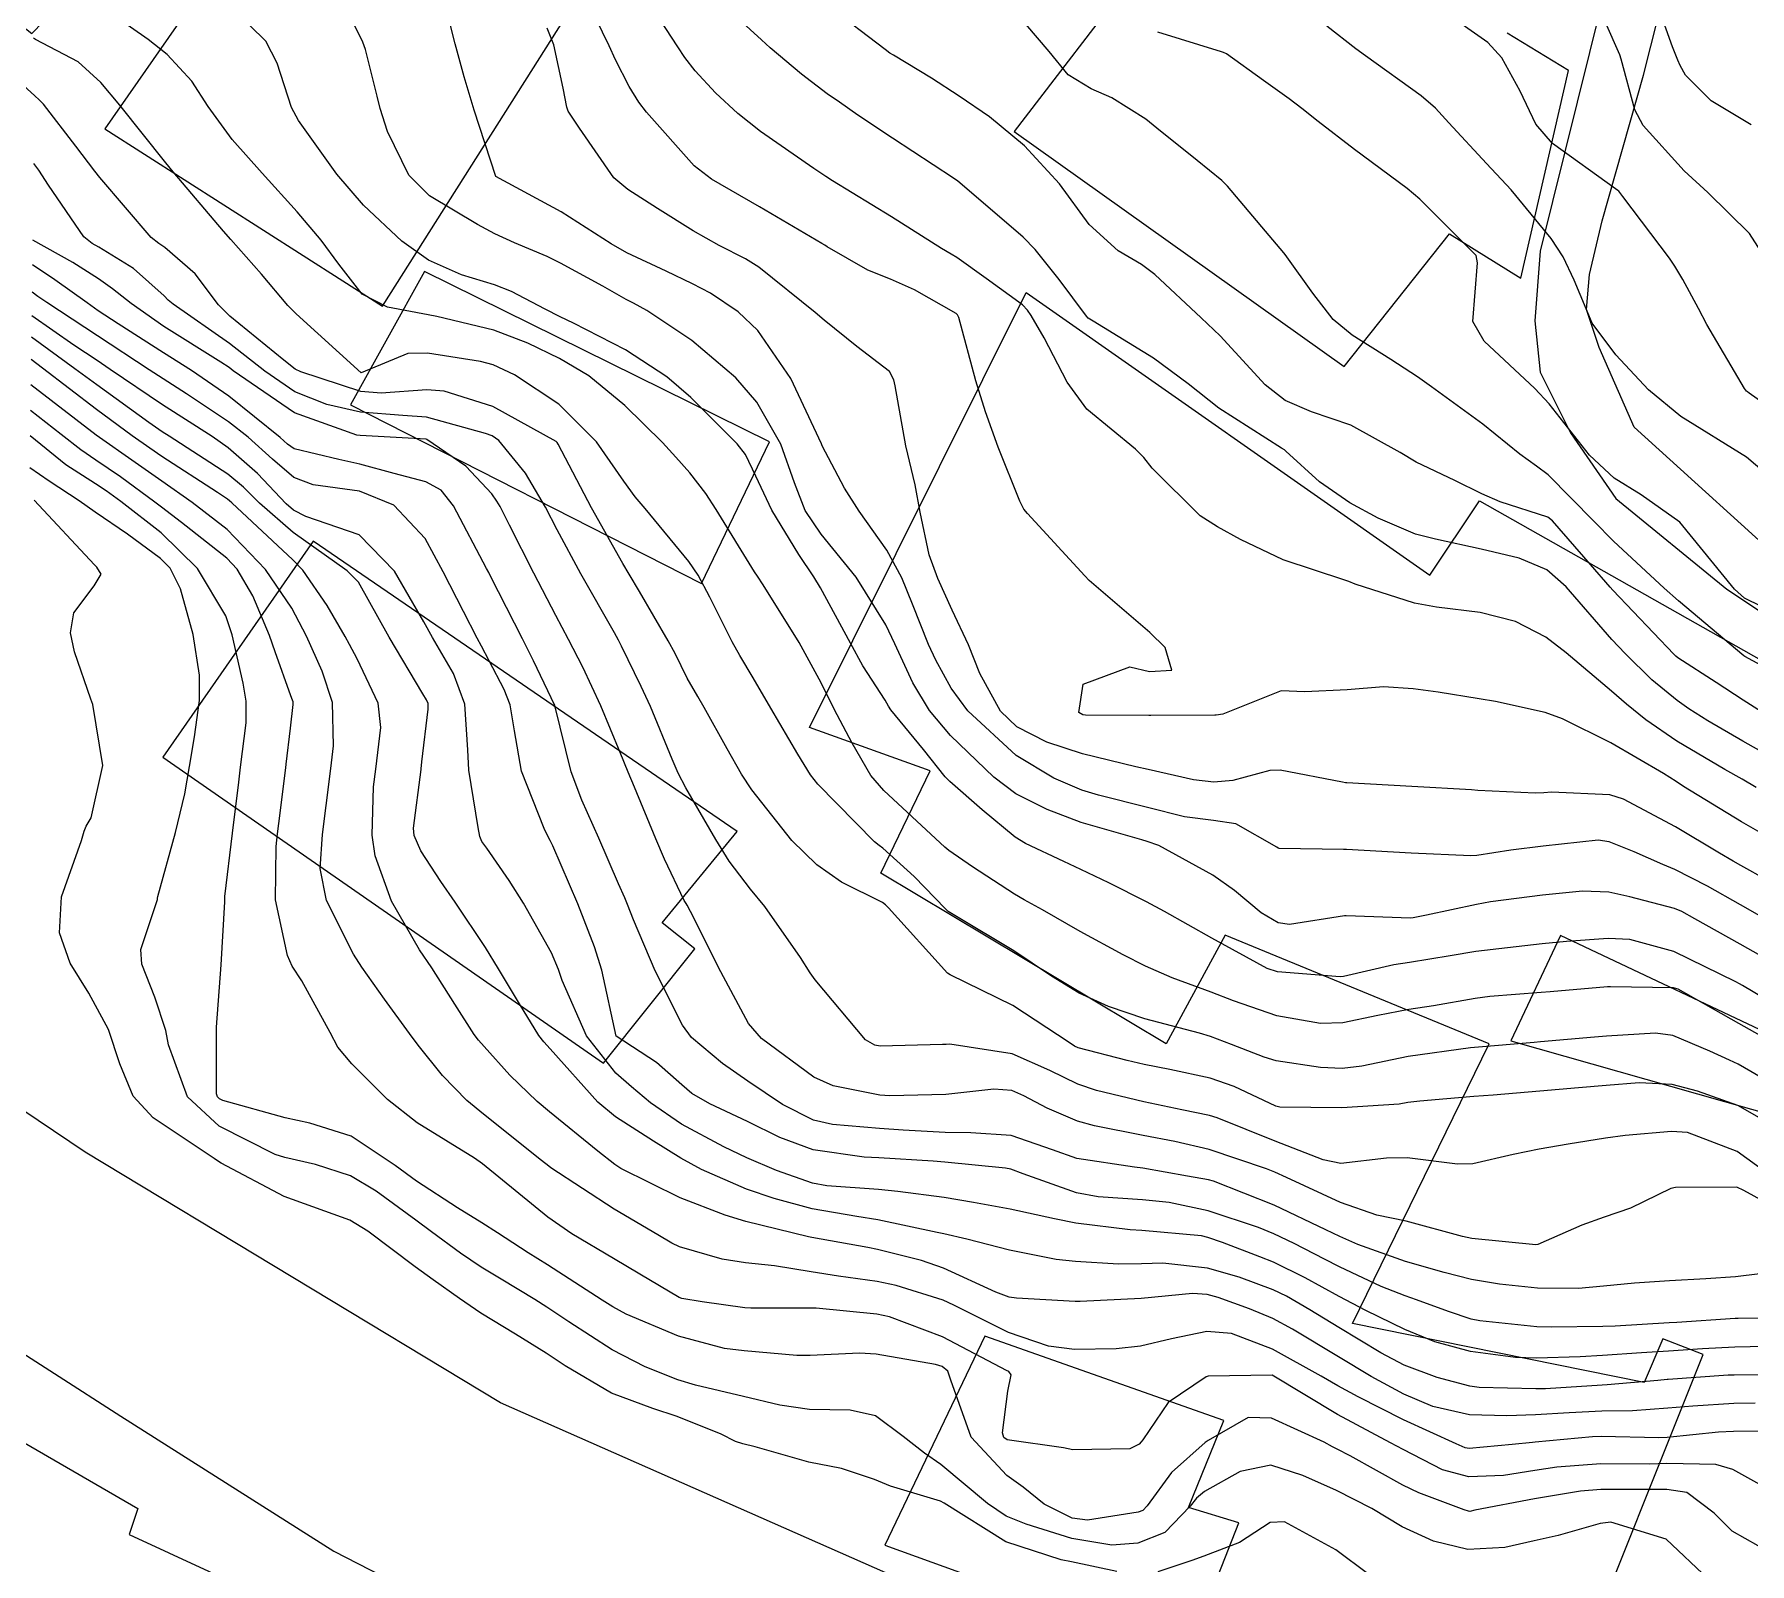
# Model space of a CAD drawing. Header units: metres. Extents: x 318500 to 325275, y 7408834 to 7428799.
# Drawn here: x 320847.7 to 320899.7, y 7409843.1 to 7409889.4 of the extents above; entities that cross this region are included whole.
import ezdxf

# ---------------------------------------------------------------- set-up
doc = ezdxf.new("R2010")
doc.units = ezdxf.units.M
doc.header["$MEASUREMENT"] = 0
for name, color, linetype in [('Curvas de Nivel 1m', 11, 'Continuous'), ('Curvas de Nivel 5m', 15, 'Continuous'), ('Edificações', 30, 'Continuous'), ('Vias Primárias', 230, 'Continuous'), ('Vias Secundárias', 230, 'Continuous')]:
    doc.layers.add(name, color=color, linetype=linetype)

msp = doc.modelspace()

# ---------------------------------------------------------------- linework, layer by layer
at = {"layer": 'Curvas de Nivel 1m', "flags": 128}
for points, elevation in [([(320901.008, 7409860.94), (320899.359, 7409861.868), (320897.984, 7409862.641), (320897.59, 7409862.864), (320897.373, 7409862.949), (320896.015, 7409863.309), (320895.378, 7409863.448), (320894.589, 7409863.477), (320893.377, 7409863.351), (320891.799, 7409863.149), (320891.373, 7409863.07), (320889.854, 7409862.753), (320889.459, 7409862.668), (320889.369, 7409862.661), (320887.421, 7409862.727), (320887.369, 7409862.729), (320885.706, 7409862.464), (320885.366, 7409862.516), (320884.844, 7409862.818), (320884.042, 7409863.495), (320883.381, 7409863.965), (320881.748, 7409864.856), (320881.392, 7409864.982), (320881.229, 7409865.026), (320879.4, 7409865.554), (320878.366, 7409865.945), (320877.413, 7409866.426), (320876.749, 7409866.927), (320875.439, 7409868.19), (320874.799, 7409868.95), (320874.291, 7409869.79), (320873.745, 7409870.966), (320873.479, 7409871.545), (320872.582, 7409872.984), (320871.519, 7409874.287), (320871.034, 7409875.005), (320870.706, 7409875.841), (320870.292, 7409877.013), (320869.569, 7409878.289), (320868.928, 7409879.03), (320867.597, 7409880.161), (320866.239, 7409881.071), (320865.827, 7409881.291), (320865.613, 7409881.404), (320864.903, 7409881.801), (320863.624, 7409882.504), (320863.219, 7409882.699), (320862.226, 7409883.121), (320861.634, 7409883.393), (320861.104, 7409883.672), (320859.651, 7409884.537), (320859.027, 7409885.169), (320858.373, 7409886.487), (320858.158, 7409887.183), (320858.065, 7409887.555), (320857.708, 7409888.969), (320857.634, 7409889.191), (320857.558, 7409889.346), (320856.629, 7409891.201)], 756), ([(320900.758, 7409867.279), (320899.441, 7409868.019), (320898.384, 7409868.636), (320897.811, 7409869.002), (320897.456, 7409869.247), (320896.683, 7409869.883), (320895.875, 7409870.674), (320895.476, 7409871.101), (320894.09, 7409872.694), (320893.508, 7409873.208), (320892.661, 7409873.564), (320891.517, 7409873.835), (320890.136, 7409874.136), (320889.523, 7409874.291), (320888.389, 7409874.771), (320887.535, 7409875.245), (320886.619, 7409875.873), (320885.599, 7409876.809), (320885.551, 7409876.845), (320885.466, 7409876.896), (320883.569, 7409878.112), (320882.638, 7409878.849), (320881.591, 7409879.625), (320879.754, 7409880.742), (320879.609, 7409880.831), (320879.556, 7409880.891), (320878.725, 7409882.007), (320878.001, 7409882.914), (320877.636, 7409883.291), (320875.716, 7409884.939), (320875.661, 7409884.983), (320875.529, 7409885.075), (320873.68, 7409886.284), (320872.633, 7409886.986), (320872.075, 7409887.375), (320871.696, 7409887.635), (320870.918, 7409888.223), (320869.975, 7409889.026), (320869.714, 7409889.265), (320867.764, 7409891.05)], 761), ([(320900.174, 7409862.612), (320899.374, 7409863.058), (320898.369, 7409863.625), (320897.385, 7409864.13), (320897.019, 7409864.288), (320896.149, 7409864.669), (320895.394, 7409864.971), (320895.063, 7409865.016), (320893.392, 7409864.843), (320892.414, 7409864.715), (320891.388, 7409864.56), (320891.202, 7409864.547), (320889.389, 7409864.622), (320887.432, 7409864.737), (320887.39, 7409864.738), (320887.344, 7409864.735), (320885.39, 7409864.769), (320885.362, 7409864.783), (320885.323, 7409864.811), (320884.082, 7409865.511), (320883.402, 7409865.612), (320882.522, 7409865.73), (320881.407, 7409866.014), (320879.916, 7409866.379), (320879.415, 7409866.538), (320878.564, 7409866.903), (320877.43, 7409867.586), (320875.957, 7409868.935), (320875.457, 7409869.623), (320874.993, 7409870.475), (320874.77, 7409870.951), (320874.28, 7409872.166), (320873.962, 7409872.963), (320873.512, 7409873.803), (320872.667, 7409874.983), (320872.229, 7409875.682), (320871.55, 7409876.969), (320871.536, 7409877), (320871.527, 7409877.023), (320870.601, 7409879.01), (320869.602, 7409880.463), (320869, 7409881.029), (320868.161, 7409881.588), (320867.618, 7409881.879), (320866.821, 7409882.261), (320865.627, 7409882.813), (320865.15, 7409883.085), (320863.644, 7409884.059), (320861.66, 7409885.13), (320861.008, 7409887.14), (320860.702, 7409888.147), (320860.43, 7409889.149), (320859.983, 7409890.91)], 757), ([(320900.148, 7409882.615), (320899.642, 7409883.397), (320898.382, 7409884.639), (320897.67, 7409885.296), (320896.419, 7409886.669), (320896.168, 7409887.146), (320895.76, 7409888.679), (320895.712, 7409888.809), (320894.89, 7409890.689)], 767), ([(320899.691, 7409886.693), (320898.482, 7409887.422), (320897.705, 7409888.191), (320897.542, 7409888.486), (320897.47, 7409888.654), (320897.315, 7409889.057), (320896.734, 7409890.665)], 768), ([(320900.842, 7409858.605), (320899.323, 7409859.469), (320897.479, 7409860.506), (320897.339, 7409860.552), (320895.436, 7409860.581), (320895.338, 7409860.574), (320893.608, 7409860.425), (320893.336, 7409860.405), (320891.773, 7409860.284), (320891.332, 7409860.229), (320890.072, 7409860.006), (320889.327, 7409859.891), (320888.388, 7409859.705), (320887.321, 7409859.484), (320886.648, 7409859.462), (320885.323, 7409859.704), (320884.006, 7409860.154), (320883.334, 7409860.416), (320882.156, 7409860.852), (320881.345, 7409861.203), (320880.672, 7409861.548), (320879.36, 7409862.251), (320878.228, 7409862.907), (320877.673, 7409863.216), (320877.375, 7409863.389), (320876.104, 7409864.211), (320875.388, 7409864.706), (320875.26, 7409864.813), (320875.123, 7409864.944), (320873.413, 7409866.526), (320873.027, 7409866.976), (320872.459, 7409867.96), (320871.914, 7409868.993), (320871.757, 7409869.299), (320871.459, 7409869.901), (320870.853, 7409871.006), (320869.762, 7409872.752), (320869.589, 7409873.019), (320869.502, 7409873.152), (320868.336, 7409875.038), (320868.019, 7409875.527), (320867.541, 7409876.147), (320867.117, 7409876.628), (320866.714, 7409877.063), (320865.567, 7409878.192), (320864.48, 7409879.091), (320863.588, 7409879.617), (320862.632, 7409880.077), (320861.6, 7409880.475), (320859.877, 7409880.885), (320859.607, 7409880.931), (320858.38, 7409881.172), (320857.614, 7409881.563), (320856.899, 7409882.467), (320856.371, 7409883.199), (320855.643, 7409884.057), (320854.578, 7409885.226), (320853.675, 7409886.243), (320852.942, 7409887.251), (320852.45, 7409888.011), (320851.705, 7409888.819), (320851.127, 7409889.276), (320849.724, 7409890.253)], 754), ([(320901.104, 7409864.603), (320899.404, 7409865.58), (320897.649, 7409866.647), (320897.422, 7409866.795), (320897.043, 7409867.039), (320895.439, 7409867.972), (320893.984, 7409868.695), (320893.452, 7409868.893), (320891.953, 7409869.221), (320891.456, 7409869.307), (320890.211, 7409869.502), (320889.458, 7409869.609), (320888.558, 7409869.67), (320887.458, 7409869.58), (320886.171, 7409869.513), (320885.457, 7409869.54), (320883.69, 7409868.836), (320883.484, 7409868.805), (320883.449, 7409868.803), (320881.507, 7409868.802), (320881.449, 7409868.801), (320879.531, 7409868.807), (320879.449, 7409868.817), (320879.322, 7409868.892), (320879.459, 7409869.749), (320880.866, 7409870.271), (320881.463, 7409870.129), (320882.146, 7409870.171), (320881.938, 7409870.855), (320881.477, 7409871.313), (320879.641, 7409872.888), (320879.502, 7409873.032), (320877.765, 7409874.916), (320877.663, 7409875.05), (320877.534, 7409875.288), (320876.883, 7409876.927), (320876.496, 7409878.001), (320876.204, 7409878.934), (320875.69, 7409880.858), (320875.644, 7409880.94), (320875.61, 7409880.972), (320874.347, 7409881.689), (320873.62, 7409882.012), (320872.935, 7409882.292), (320871.695, 7409882.999), (320871.631, 7409883.042), (320871.535, 7409883.098), (320869.648, 7409884.212), (320868.193, 7409885.042), (320867.666, 7409885.452), (320866.221, 7409887.072), (320865.994, 7409887.376), (320865.698, 7409887.849), (320865.283, 7409888.664), (320865.098, 7409889.089), (320864.479, 7409890.348)], 759), ([(320900.482, 7409868.61), (320899.456, 7409869.26), (320898.631, 7409869.802), (320897.469, 7409870.549), (320897.411, 7409870.592), (320897.351, 7409870.652), (320895.499, 7409872.593), (320895.421, 7409872.681), (320894.829, 7409873.368), (320893.675, 7409874.699), (320893.531, 7409874.803), (320892.087, 7409875.273), (320891.538, 7409875.515), (320890.713, 7409875.913), (320889.547, 7409876.469), (320889.061, 7409876.765), (320887.562, 7409877.59), (320886.369, 7409877.997), (320885.573, 7409878.345), (320884.972, 7409878.819), (320883.602, 7409880.299), (320883.03, 7409880.846), (320881.623, 7409882.157), (320881.222, 7409882.462), (320880.519, 7409882.877), (320879.642, 7409883.677), (320878.735, 7409884.904), (320877.677, 7409886.056), (320876.616, 7409886.931), (320875.696, 7409887.557), (320874.856, 7409888.107), (320873.708, 7409888.801), (320873.602, 7409888.865), (320873.458, 7409888.974), (320871.729, 7409890.284)], 762), ([(320901.559, 7409877.203), (320899.633, 7409878.565), (320899.58, 7409878.601), (320899.558, 7409878.62), (320899.497, 7409878.706), (320898.351, 7409880.639), (320898.096, 7409881.124), (320897.624, 7409882.008), (320897.383, 7409882.409), (320897.218, 7409882.656), (320895.812, 7409884.523), (320895.685, 7409884.68), (320895.66, 7409884.704), (320895.586, 7409884.756), (320893.681, 7409886.124), (320893.172, 7409886.708), (320892.697, 7409887.713), (320892.14, 7409888.724), (320891.717, 7409889.186), (320890.328, 7409890.154)], 766), ([(320900.181, 7409863.813), (320899.386, 7409864.25), (320899.149, 7409864.385), (320898.731, 7409864.63), (320897.402, 7409865.421), (320895.824, 7409866.264), (320895.416, 7409866.39), (320893.643, 7409866.471), (320893.416, 7409866.457), (320893.154, 7409866.442), (320891.417, 7409866.528), (320891.225, 7409866.541), (320889.418, 7409866.651), (320887.441, 7409866.759), (320887.42, 7409866.76), (320887.401, 7409866.762), (320887.313, 7409866.782), (320885.425, 7409867.142), (320885.11, 7409867.129), (320883.991, 7409866.831), (320883.419, 7409866.775), (320882.801, 7409866.846), (320881.425, 7409867.164), (320881.047, 7409867.244), (320879.431, 7409867.64), (320878.355, 7409867.987), (320877.443, 7409868.456), (320876.95, 7409868.925), (320876.326, 7409870.067), (320875.986, 7409870.935), (320875.486, 7409871.986), (320875.051, 7409872.947), (320874.794, 7409873.668), (320874.516, 7409874.955), (320874.368, 7409875.787), (320874.083, 7409876.962), (320873.757, 7409878.788), (320873.718, 7409878.968), (320873.584, 7409879.215), (320872.599, 7409879.981), (320871.607, 7409880.771), (320871.334, 7409881.003), (320869.624, 7409882.379), (320869.227, 7409882.627), (320868.429, 7409883.038), (320867.636, 7409883.479), (320866.556, 7409884.156), (320865.655, 7409884.73), (320865.232, 7409885.084), (320864.195, 7409886.59), (320863.856, 7409887.108), (320863.808, 7409887.225), (320863.697, 7409887.802), (320863.415, 7409889.113), (320863.217, 7409889.615)], 758), ([(320901.459, 7409869.524), (320899.5, 7409870.589), (320899.47, 7409870.605), (320897.494, 7409872.273), (320897.059, 7409872.657), (320895.521, 7409874.077), (320894.928, 7409874.686), (320893.544, 7409876.089), (320893.194, 7409876.353), (320892.687, 7409876.713), (320891.563, 7409877.624), (320890.013, 7409878.754), (320889.584, 7409879.053), (320888.778, 7409879.582), (320887.603, 7409880.322), (320887.032, 7409880.789), (320886.41, 7409881.59), (320885.629, 7409882.69), (320885.581, 7409882.762), (320885.539, 7409882.811), (320884.985, 7409883.475), (320883.833, 7409884.837), (320883.662, 7409885.006), (320882.911, 7409885.608), (320881.686, 7409886.594), (320881.354, 7409886.865), (320880.326, 7409887.511), (320879.699, 7409887.782), (320879.005, 7409888.203), (320878.424, 7409888.909), (320877.722, 7409889.744)], 763), ([(320900.012, 7409872.095), (320899.496, 7409872.351), (320899.192, 7409872.625), (320897.53, 7409874.65), (320896.358, 7409875.487), (320895.543, 7409875.985), (320894.796, 7409876.688), (320893.573, 7409878.242), (320893.142, 7409878.707), (320891.601, 7409880.134), (320891.265, 7409880.735), (320891.408, 7409882.514), (320891.359, 7409882.734), (320889.655, 7409884.443), (320889.272, 7409884.764), (320887.678, 7409885.947), (320886.577, 7409886.797), (320886.079, 7409887.189), (320885.697, 7409887.476), (320884.919, 7409888.038), (320883.794, 7409888.839), (320883.711, 7409888.884), (320883.651, 7409888.9), (320881.72, 7409889.498)], 764), ([(320900.192, 7409857.72), (320899.306, 7409858.231), (320899.04, 7409858.357), (320898.445, 7409858.633), (320897.317, 7409859.102), (320896.798, 7409859.177), (320895.316, 7409859.08), (320894.949, 7409859.05), (320893.313, 7409858.908), (320893.121, 7409858.895), (320891.31, 7409858.743), (320891.194, 7409858.732), (320889.307, 7409858.472), (320887.9, 7409858.178), (320887.303, 7409858.107), (320886.643, 7409858.13), (320885.305, 7409858.332), (320884.936, 7409858.446), (320883.951, 7409858.83), (320883.314, 7409859.074), (320882.982, 7409859.176), (320881.321, 7409859.612), (320880.226, 7409859.977), (320879.332, 7409860.382), (320878.494, 7409860.903), (320877.351, 7409861.665), (320875.563, 7409862.742), (320875.369, 7409862.863), (320875.285, 7409862.941), (320874.34, 7409863.916), (320873.388, 7409864.779), (320873.277, 7409864.86), (320873.134, 7409864.974), (320871.416, 7409866.716), (320871.193, 7409867.002), (320870.807, 7409867.629), (320869.997, 7409869.015), (320869.459, 7409869.936), (320869.057, 7409870.617), (320868.824, 7409871.03), (320868.148, 7409872.382), (320867.791, 7409873.046), (320867.506, 7409873.464), (320866.184, 7409875.07), (320865.879, 7409875.42), (320865.538, 7409875.898), (320864.715, 7409877.088), (320863.567, 7409878.232), (320862.224, 7409879.12), (320861.584, 7409879.418), (320861.2, 7409879.522), (320859.589, 7409879.775), (320858.992, 7409879.763), (320857.58, 7409879.18), (320855.606, 7409880.967), (320855.357, 7409881.214), (320854.557, 7409882.163), (320853.63, 7409883.214), (320853.407, 7409883.47), (320851.886, 7409885.267), (320851.664, 7409885.544), (320850.267, 7409887.284), (320849.697, 7409887.976), (320849.001, 7409888.598), (320847.71, 7409889.273), (320847.683, 7409889.293), (320847.654, 7409889.321)], 753), ([(320899.944, 7409856.613), (320899.294, 7409856.986), (320898.073, 7409857.414), (320897.3, 7409857.615), (320896.3, 7409857.665), (320895.299, 7409857.589), (320894.468, 7409857.519), (320893.297, 7409857.419), (320891.874, 7409857.299), (320891.295, 7409857.253), (320889.653, 7409857.114), (320889.293, 7409857.069), (320889.027, 7409857.028), (320887.291, 7409856.907), (320885.414, 7409856.931), (320885.292, 7409856.965), (320884.028, 7409857.56), (320883.3, 7409857.811), (320882.085, 7409858.069), (320881.304, 7409858.228), (320880.787, 7409858.35), (320879.308, 7409858.734), (320879.198, 7409858.78), (320879.029, 7409858.894), (320877.326, 7409860.015), (320875.428, 7409860.939), (320875.341, 7409860.996), (320873.561, 7409862.967), (320873.466, 7409863.064), (320873.372, 7409863.133), (320872.135, 7409863.746), (320871.383, 7409864.271), (320870.631, 7409865.008), (320869.413, 7409866.547), (320869.106, 7409867.025), (320868.672, 7409867.791), (320867.97, 7409869.042), (320867.78, 7409869.371), (320867.459, 7409869.927), (320867.09, 7409870.68), (320866.886, 7409871.059), (320866.015, 7409872.55), (320865.7, 7409873.077), (320865.505, 7409873.402), (320864.56, 7409875.09), (320863.549, 7409877.018), (320863.521, 7409877.072), (320863.486, 7409877.101), (320861.565, 7409878.158), (320860.097, 7409878.627), (320859.573, 7409878.666), (320858.186, 7409878.559), (320857.572, 7409878.615), (320855.75, 7409879.207), (320855.581, 7409879.289), (320855.238, 7409879.562), (320853.605, 7409880.891), (320853.26, 7409881.243), (320852.548, 7409882.179), (320851.627, 7409882.971), (320851.45, 7409883.093), (320851.216, 7409883.274), (320849.657, 7409885.095), (320849.507, 7409885.292), (320848.93, 7409886.043), (320847.958, 7409887.316), (320847.826, 7409887.453), (320847.692, 7409887.566), (320846.775, 7409888.408)], 752), ([(320900.625, 7409854.606), (320899.275, 7409855.589), (320897.764, 7409856.161), (320897.283, 7409856.199), (320895.881, 7409856.072), (320895.28, 7409855.994), (320894.153, 7409855.815), (320893.274, 7409855.658), (320892.485, 7409855.499), (320891.267, 7409855.22), (320890.796, 7409855.208), (320889.27, 7409855.395), (320888.648, 7409855.388), (320887.267, 7409855.229), (320886.724, 7409855.332), (320885.276, 7409855.906), (320883.517, 7409856.606), (320883.288, 7409856.676), (320882.443, 7409856.848), (320881.292, 7409857.093), (320879.856, 7409857.442), (320879.297, 7409857.625), (320878.447, 7409858.048), (320877.306, 7409858.547), (320875.411, 7409858.837), (320875.309, 7409858.834), (320875.196, 7409858.829), (320873.308, 7409858.777), (320873.143, 7409858.807), (320872.861, 7409858.977), (320871.337, 7409860.792), (320871.189, 7409861.002), (320870.889, 7409861.462), (320869.806, 7409863.016), (320869.375, 7409863.534), (320868.734, 7409864.38), (320868.329, 7409865.036), (320867.413, 7409866.603), (320867.185, 7409867.054), (320867.007, 7409867.475), (320866.344, 7409869.067), (320866.066, 7409869.681), (320865.468, 7409870.902), (320865.377, 7409871.081), (320865.254, 7409871.301), (320864.24, 7409873.093), (320863.52, 7409874.426), (320863.169, 7409875.105), (320862.561, 7409876.135), (320861.755, 7409877.127), (320861.552, 7409877.266), (320861.343, 7409877.344), (320859.56, 7409877.837), (320858.838, 7409877.89), (320857.562, 7409877.99), (320856.538, 7409878.223), (320855.571, 7409878.602), (320854.665, 7409879.224), (320853.592, 7409880.065), (320851.883, 7409881.257), (320851.733, 7409881.381), (320851.613, 7409881.513), (320850.684, 7409882.342), (320849.627, 7409882.987), (320849.43, 7409883.095), (320849.172, 7409883.297), (320848.106, 7409884.86), (320847.814, 7409885.318), (320847.663, 7409885.52)], 751), ([(320899.953, 7409851.883), (320899.222, 7409851.795), (320898.324, 7409851.736), (320897.22, 7409851.676), (320896.156, 7409851.603), (320895.218, 7409851.51), (320894.464, 7409851.441), (320893.218, 7409851.452), (320892.067, 7409851.566), (320891.22, 7409851.713), (320890.398, 7409851.919), (320889.225, 7409852.256), (320887.779, 7409852.775), (320887.233, 7409853.012), (320886.806, 7409853.217), (320885.247, 7409853.965), (320883.409, 7409854.687), (320883.258, 7409854.728), (320882.614, 7409854.846), (320881.263, 7409855.084), (320881.008, 7409855.119), (320879.267, 7409855.381), (320878.531, 7409855.641), (320877.277, 7409856.078), (320876.055, 7409856.155), (320875.278, 7409856.167), (320874.005, 7409856.233), (320873.28, 7409856.281), (320871.865, 7409856.407), (320871.283, 7409856.539), (320870.344, 7409857.009), (320869.297, 7409857.718), (320868.53, 7409858.26), (320867.589, 7409859.046), (320867.315, 7409859.412), (320866.489, 7409861.063), (320865.83, 7409862.606), (320865.646, 7409863.076), (320865.566, 7409863.271), (320865.376, 7409863.694), (320864.78, 7409865.086), (320864.263, 7409866.236), (320863.945, 7409867.095), (320863.45, 7409869.1), (320862.805, 7409870.452), (320862.473, 7409871.115), (320861.498, 7409873.02), (320861.443, 7409873.131), (320861.379, 7409873.255), (320860.375, 7409875.147), (320860, 7409875.619), (320859.537, 7409875.872), (320858.578, 7409876.132), (320857.542, 7409876.415), (320856.907, 7409876.553), (320855.547, 7409876.878), (320855.348, 7409877.013), (320855.127, 7409877.216), (320853.568, 7409878.47), (320852.435, 7409879.251), (320851.588, 7409879.785), (320850.221, 7409880.661), (320849.607, 7409881.061), (320849.276, 7409881.295), (320848.303, 7409881.995), (320847.621, 7409882.452)], 749), ([(320901.209, 7409850.549), (320899.299, 7409850.529), (320899.209, 7409850.525), (320897.444, 7409850.408), (320897.206, 7409850.396), (320895.579, 7409850.3), (320895.204, 7409850.288), (320893.632, 7409850.267), (320893.204, 7409850.281), (320891.475, 7409850.457), (320891.207, 7409850.511), (320890.521, 7409850.74), (320889.558, 7409851.099), (320889.215, 7409851.215), (320888.486, 7409851.498), (320887.223, 7409852.095), (320886.766, 7409852.327), (320885.845, 7409852.801), (320885.234, 7409853.093), (320884.766, 7409853.288), (320883.244, 7409853.796), (320882.058, 7409854.041), (320881.249, 7409854.124), (320879.915, 7409854.215), (320879.252, 7409854.336), (320877.642, 7409854.914), (320877.262, 7409855.051), (320877.099, 7409855.086), (320875.265, 7409855.269), (320874.915, 7409855.296), (320873.266, 7409855.396), (320872.825, 7409855.418), (320871.27, 7409855.642), (320870.269, 7409856.016), (320869.282, 7409856.502), (320868.149, 7409857.037), (320867.599, 7409857.351), (320867.296, 7409857.604), (320866.529, 7409858.288), (320865.31, 7409859.08), (320864.87, 7409861.085), (320864.649, 7409861.789), (320864.143, 7409863.092), (320863.388, 7409864.852), (320863.302, 7409865.014), (320863.253, 7409865.102), (320863.122, 7409865.377), (320862.434, 7409867.115), (320862.226, 7409868.33), (320862.094, 7409869.12), (320861.915, 7409869.583), (320861.463, 7409870.454), (320861.23, 7409870.895), (320861.099, 7409871.136), (320860.677, 7409871.947), (320860.063, 7409873.152), (320859.515, 7409874.156), (320858.574, 7409875.17), (320857.534, 7409875.594), (320856.124, 7409875.79), (320855.538, 7409876.006), (320854.889, 7409876.565), (320854.16, 7409877.231), (320853.557, 7409877.697), (320852.283, 7409878.54), (320851.576, 7409878.992), (320851.161, 7409879.266), (320849.595, 7409880.299), (320848.054, 7409881.313), (320847.785, 7409881.49), (320847.613, 7409881.627)], 748), ([(320900.126, 7409849.681), (320899.196, 7409849.661), (320898.218, 7409849.611), (320897.193, 7409849.541), (320896.37, 7409849.485), (320895.191, 7409849.405), (320894.51, 7409849.367), (320893.189, 7409849.325), (320892.553, 7409849.346), (320891.192, 7409849.529), (320890.115, 7409849.828), (320889.202, 7409850.198), (320888.016, 7409850.772), (320887.214, 7409851.195), (320886.181, 7409851.757), (320885.224, 7409852.232), (320884.809, 7409852.399), (320883.68, 7409852.833), (320883.232, 7409852.987), (320883.044, 7409853.031), (320881.235, 7409853.193), (320880.88, 7409853.221), (320879.238, 7409853.416), (320878.59, 7409853.55), (320877.244, 7409853.846), (320876.129, 7409854.049), (320875.249, 7409854.194), (320873.836, 7409854.376), (320873.252, 7409854.437), (320871.693, 7409854.553), (320871.254, 7409854.631), (320870.166, 7409855.011), (320869.266, 7409855.4), (320868.568, 7409855.733), (320867.281, 7409856.42), (320866.35, 7409857.064), (320865.77, 7409857.548), (320865.299, 7409857.965), (320864.407, 7409859.089), (320863.667, 7409860.765), (320863.561, 7409861.098), (320863.348, 7409861.608), (320862.494, 7409863.113), (320862.06, 7409863.803), (320861.386, 7409864.778), (320861.24, 7409864.984), (320861.175, 7409865.133), (320861.122, 7409865.406), (320860.844, 7409867.139), (320860.816, 7409867.753), (320860.721, 7409869.141), (320860.379, 7409870.066), (320859.74, 7409871.156), (320859.477, 7409871.631), (320858.591, 7409873.169), (320857.516, 7409874.275), (320855.903, 7409874.826), (320855.527, 7409875.017), (320855.311, 7409875.213), (320854.441, 7409876.128), (320853.547, 7409876.911), (320853.07, 7409877.245), (320851.564, 7409878.211), (320849.978, 7409879.284), (320849.584, 7409879.549), (320848.876, 7409880.015), (320847.604, 7409880.906)], 747), ([(320900.957, 7409848.829), (320899.183, 7409848.818), (320898.996, 7409848.81), (320897.18, 7409848.683), (320897.151, 7409848.68), (320896.869, 7409848.655), (320895.334, 7409848.521), (320895.177, 7409848.509), (320893.468, 7409848.404), (320893.175, 7409848.399), (320891.459, 7409848.442), (320891.176, 7409848.475), (320890.18, 7409848.745), (320889.185, 7409849.121), (320888.472, 7409849.486), (320887.202, 7409850.256), (320886.323, 7409850.793), (320885.615, 7409851.205), (320885.216, 7409851.396), (320884.178, 7409851.784), (320883.222, 7409852.059), (320881.87, 7409852.207), (320881.223, 7409852.185), (320880.523, 7409852.171), (320879.224, 7409852.252), (320878.642, 7409852.316), (320877.227, 7409852.598), (320875.932, 7409852.933), (320875.232, 7409853.096), (320875.036, 7409853.14), (320873.238, 7409853.522), (320872.603, 7409853.617), (320871.243, 7409853.857), (320870.094, 7409854.165), (320869.251, 7409854.448), (320867.893, 7409855.041), (320867.265, 7409855.389), (320866.434, 7409855.901), (320865.283, 7409856.642), (320864.755, 7409857.085), (320863.306, 7409858.702), (320863.117, 7409858.912), (320862.963, 7409859.105), (320862.375, 7409860.063), (320861.745, 7409861.124), (320861.35, 7409861.765), (320860.433, 7409863.144), (320859.995, 7409863.77), (320859.385, 7409864.694), (320859.187, 7409865.162), (320859.17, 7409865.386), (320859.395, 7409867.16), (320859.394, 7409867.186), (320859.423, 7409867.39), (320859.611, 7409868.994), (320859.607, 7409869.158), (320859.563, 7409869.27), (320859.453, 7409869.455), (320858.427, 7409871.17), (320857.495, 7409872.841), (320857.16, 7409873.185), (320855.517, 7409874.345), (320854.504, 7409875.225), (320854.017, 7409875.715), (320853.539, 7409876.11), (320851.761, 7409877.258), (320851.552, 7409877.393), (320851.151, 7409877.671), (320849.573, 7409878.816), (320848.904, 7409879.3), (320847.594, 7409880.263)], 746), ([(320900.646, 7409847.117), (320899.157, 7409847.108), (320898.701, 7409847.082), (320897.154, 7409846.925), (320896.895, 7409846.913), (320895.154, 7409846.955), (320894.889, 7409846.948), (320893.151, 7409846.784), (320893.074, 7409846.778), (320892.449, 7409846.711), (320891.149, 7409846.59), (320891.028, 7409846.611), (320890.758, 7409846.736), (320889.161, 7409847.465), (320887.785, 7409848.16), (320887.176, 7409848.49), (320886.667, 7409848.788), (320885.192, 7409849.603), (320883.955, 7409850.072), (320883.199, 7409850.132), (320882.134, 7409849.913), (320881.193, 7409849.695), (320880.453, 7409849.609), (320879.191, 7409849.591), (320878.407, 7409849.687), (320877.198, 7409850.108), (320875.54, 7409850.937), (320875.211, 7409851.082), (320873.787, 7409851.532), (320873.217, 7409851.654), (320872.038, 7409851.808), (320871.219, 7409851.942), (320870.103, 7409852.129), (320869.222, 7409852.218), (320868.517, 7409852.325), (320867.227, 7409852.7), (320866.989, 7409852.815), (320866.564, 7409853.06), (320865.242, 7409853.847), (320863.328, 7409855.099), (320863.261, 7409855.149), (320863.048, 7409855.318), (320861.284, 7409856.718), (320860.778, 7409857.138), (320860.042, 7409857.894), (320859.307, 7409858.813), (320859.049, 7409859.163), (320858.287, 7409860.209), (320857.6, 7409861.177), (320857.346, 7409861.569), (320856.527, 7409863.193), (320856.342, 7409864.158), (320856.412, 7409865.195), (320856.52, 7409866.076), (320856.657, 7409867.191), (320856.741, 7409867.88), (320856.708, 7409869.191), (320856.403, 7409870.14), (320855.921, 7409871.203), (320855.483, 7409872.05), (320854.678, 7409873.222), (320853.518, 7409874.429), (320852.464, 7409875.251), (320851.536, 7409875.896), (320850.731, 7409876.461), (320849.55, 7409877.29), (320847.572, 7409878.816)], 744), ([(320900.593, 7409845.148), (320899.143, 7409845.957), (320898.625, 7409846.108), (320897.145, 7409846.134), (320896.608, 7409846.121), (320895.144, 7409846.126), (320893.81, 7409846.027), (320893.142, 7409845.927), (320892.196, 7409845.769), (320891.14, 7409845.733), (320890.347, 7409845.947), (320889.148, 7409846.564), (320888.768, 7409846.764), (320887.163, 7409847.619), (320885.18, 7409848.81), (320883.24, 7409848.778), (320883.179, 7409848.766), (320882.033, 7409847.986), (320881.262, 7409846.859), (320881.216, 7409846.793), (320881.149, 7409846.727), (320880.865, 7409846.582), (320879.147, 7409846.553), (320878.863, 7409846.61), (320877.149, 7409846.853), (320877.051, 7409846.921), (320877.012, 7409847.062), (320877.171, 7409848.326), (320877.278, 7409848.819), (320877.202, 7409848.92), (320877.18, 7409848.932), (320877.157, 7409848.944), (320875.196, 7409849.977), (320873.587, 7409850.581), (320873.205, 7409850.659), (320871.366, 7409850.839), (320871.208, 7409850.845), (320869.384, 7409850.841), (320869.207, 7409850.852), (320867.91, 7409851.039), (320867.3, 7409851.138), (320867.211, 7409851.166), (320866.021, 7409851.871), (320865.223, 7409852.346), (320863.967, 7409853.093), (320863.237, 7409853.595), (320861.372, 7409855.128), (320861.261, 7409855.219), (320861.011, 7409855.387), (320859.279, 7409856.455), (320858.382, 7409857.169), (320857.301, 7409858.248), (320856.869, 7409858.75), (320856.645, 7409859.19), (320855.779, 7409860.758), (320855.486, 7409861.208), (320855.345, 7409861.527), (320854.986, 7409863.216), (320855.003, 7409864.832), (320855.049, 7409865.215), (320855.087, 7409865.522), (320855.297, 7409867.212), (320855.312, 7409867.322), (320855.438, 7409868.418), (320855.522, 7409869.135), (320855.52, 7409869.209), (320855.504, 7409869.263), (320855.452, 7409869.397), (320854.976, 7409870.729), (320854.807, 7409871.22), (320854.296, 7409872.42), (320853.82, 7409873.235), (320853.505, 7409873.563), (320852.133, 7409874.642), (320851.528, 7409875.109), (320851.33, 7409875.263), (320850.289, 7409876.03), (320849.542, 7409876.535), (320849.089, 7409876.841), (320848.494, 7409877.306), (320847.561, 7409878.036)], 743), ([(320900.3, 7409843.42), (320899.122, 7409844.089), (320898.57, 7409844.628), (320897.751, 7409845.255), (320897.137, 7409845.354), (320895.817, 7409845.35), (320895.137, 7409845.348), (320894.526, 7409845.296), (320893.134, 7409845.069), (320891.325, 7409844.727), (320891.171, 7409844.688), (320891.129, 7409844.689), (320890.999, 7409844.732), (320889.628, 7409845.246), (320889.137, 7409845.48), (320887.549, 7409846.373), (320887.148, 7409846.576), (320887.011, 7409846.644), (320886.757, 7409846.786), (320885.161, 7409847.511), (320884.451, 7409847.53), (320883.241, 7409846.839), (320883.149, 7409846.774), (320882.13, 7409845.86), (320881.397, 7409844.857), (320881.268, 7409844.718), (320881.127, 7409844.66), (320879.59, 7409844.416), (320879.124, 7409844.484), (320878.272, 7409844.903), (320877.638, 7409845.416), (320877.138, 7409845.769), (320876.061, 7409846.931), (320875.451, 7409848.662), (320875.358, 7409848.938), (320875.182, 7409849.076), (320874.986, 7409849.14), (320873.187, 7409849.45), (320872.683, 7409849.482), (320871.186, 7409849.414), (320870.776, 7409849.414), (320869.188, 7409849.547), (320868.592, 7409849.626), (320867.194, 7409849.994), (320865.612, 7409850.666), (320865.207, 7409850.883), (320864.88, 7409851.083), (320863.221, 7409852.157), (320862.636, 7409852.521), (320861.709, 7409853.123), (320861.235, 7409853.432), (320860.501, 7409853.882), (320859.253, 7409854.687), (320858.614, 7409855.166), (320857.273, 7409856.049), (320856.026, 7409856.451), (320855.281, 7409856.611), (320853.393, 7409857.133), (320853.289, 7409857.18), (320853.228, 7409857.241), (320853.194, 7409857.338), (320853.196, 7409859.241), (320853.196, 7409859.356), (320853.34, 7409861.24), (320853.453, 7409863.154), (320853.449, 7409863.239), (320853.448, 7409863.317), (320853.68, 7409865.236), (320853.871, 7409866.775), (320853.926, 7409867.232), (320854.093, 7409868.577), (320854.097, 7409869.23), (320854.004, 7409869.781), (320853.671, 7409871.237), (320853.479, 7409871.817), (320852.623, 7409873.249), (320851.516, 7409874.33), (320850.293, 7409875.279), (320849.854, 7409875.606), (320849.535, 7409875.811), (320848.628, 7409876.391), (320847.549, 7409877.265)], 742), ([(320898.406, 7409842.63), (320897.118, 7409843.845), (320895.441, 7409844.359), (320895.125, 7409844.316), (320893.852, 7409843.96), (320893.116, 7409843.794), (320892.235, 7409843.592), (320891.112, 7409843.53), (320890.073, 7409843.788), (320889.122, 7409844.22), (320888.207, 7409844.769), (320887.135, 7409845.319), (320886.114, 7409845.77), (320885.143, 7409846.091), (320884.209, 7409845.892), (320883.135, 7409845.292), (320882.888, 7409845.087), (320882.7, 7409844.844), (320881.926, 7409844.044), (320881.113, 7409843.721), (320880.32, 7409843.664), (320879.115, 7409843.864), (320877.733, 7409844.298), (320877.124, 7409844.543), (320876.559, 7409844.926), (320875.142, 7409846.11), (320874.648, 7409846.451), (320874.006, 7409846.957), (320873.159, 7409847.586), (320872.392, 7409847.751), (320871.162, 7409847.778), (320870.263, 7409847.909), (320869.167, 7409848.162), (320867.708, 7409848.506), (320867.174, 7409848.673), (320866.182, 7409849.065), (320865.187, 7409849.576), (320863.868, 7409850.425), (320863.207, 7409850.875), (320862.846, 7409851.105), (320861.819, 7409851.724), (320861.22, 7409852.09), (320860.592, 7409852.507), (320859.715, 7409853.153), (320859.235, 7409853.506), (320858.037, 7409854.384), (320857.255, 7409854.847), (320856.197, 7409855.196), (320855.263, 7409855.406), (320854.977, 7409855.502), (320853.277, 7409856.355), (320852.321, 7409857.25), (320851.746, 7409858.816), (320851.661, 7409859.256), (320851.325, 7409860.263), (320850.937, 7409861.266), (320850.904, 7409861.71), (320851.368, 7409863.106), (320851.405, 7409863.224), (320851.413, 7409863.26), (320851.423, 7409863.312), (320851.954, 7409865.254), (320852.234, 7409866.425), (320852.382, 7409867.25), (320852.527, 7409868.155), (320852.678, 7409869.248), (320852.682, 7409870.024), (320852.488, 7409871.25), (320852.108, 7409872.637), (320851.793, 7409873.257), (320851.504, 7409873.554), (320850.497, 7409874.294), (320849.525, 7409874.961), (320849.033, 7409875.297), (320848.123, 7409875.898), (320847.54, 7409876.297)], 741)]:
    msp.add_lwpolyline(points, dxfattribs=dict(at, elevation=elevation))
at = {"layer": 'Curvas de Nivel 5m', "flags": 128}
for points, elevation in [([(320899.851, 7409866.616), (320899.424, 7409866.865), (320898.893, 7409867.163), (320897.441, 7409868.021), (320896.5, 7409868.664), (320895.918, 7409869.137), (320895.459, 7409869.532), (320894.087, 7409870.694), (320893.477, 7409871.173), (320892.555, 7409871.643), (320891.488, 7409871.92), (320890.165, 7409872.075), (320889.492, 7409872.204), (320887.696, 7409872.778), (320887.501, 7409872.856), (320887.388, 7409872.895), (320885.511, 7409873.512), (320884.219, 7409874.13), (320883.525, 7409874.509), (320883.004, 7409874.845), (320881.544, 7409876.295), (320881.297, 7409876.614), (320881.039, 7409876.868), (320879.568, 7409878.081), (320878.971, 7409878.899), (320878.272, 7409880.238), (320877.883, 7409880.916), (320877.771, 7409881.077), (320877.613, 7409881.236), (320876.516, 7409882.036), (320875.627, 7409882.672), (320875.461, 7409882.775), (320875.159, 7409882.947), (320873.644, 7409883.901), (320871.864, 7409884.997), (320871.662, 7409885.125), (320871.298, 7409885.372), (320869.682, 7409886.491), (320868.995, 7409887.03), (320868.315, 7409887.663), (320867.703, 7409888.324), (320867.386, 7409888.734), (320867.173, 7409889.058), (320866.108, 7409890.701)], 760), ([(320901.323, 7409859.497), (320899.429, 7409860.619), (320899.341, 7409860.67), (320899.234, 7409860.729), (320897.355, 7409861.643), (320896.019, 7409862.011), (320895.36, 7409862.043), (320894.096, 7409861.955), (320893.358, 7409861.881), (320892.314, 7409861.757), (320891.354, 7409861.643), (320890.578, 7409861.515), (320889.348, 7409861.313), (320888.87, 7409861.241), (320887.342, 7409860.892), (320887.24, 7409860.883), (320885.343, 7409861.027), (320885.027, 7409861.133), (320883.358, 7409862.054), (320881.915, 7409862.855), (320881.373, 7409863.148), (320880.23, 7409863.728), (320879.382, 7409864.129), (320878.865, 7409864.378), (320877.706, 7409864.915), (320877.393, 7409865.109), (320876.398, 7409865.937), (320875.418, 7409866.793), (320875.273, 7409866.942), (320874.614, 7409867.77), (320873.632, 7409868.967), (320873.56, 7409869.078), (320873.453, 7409869.265), (320872.781, 7409870.298), (320872.404, 7409870.986), (320871.495, 7409872.661), (320871.291, 7409873.002), (320870.841, 7409873.675), (320870.02, 7409875.015), (320869.54, 7409876.051), (320869.228, 7409876.706), (320868.975, 7409877.029), (320867.571, 7409878.431), (320866.837, 7409879.061), (320865.592, 7409879.873), (320864.018, 7409880.681), (320863.607, 7409880.876), (320863.159, 7409881.107), (320862.136, 7409881.643), (320861.617, 7409881.848), (320860.621, 7409882.146), (320859.624, 7409882.591), (320858.815, 7409883.168), (320857.646, 7409884.261), (320856.84, 7409885.198), (320855.684, 7409886.824), (320855.471, 7409887.213), (320855.038, 7409888.555), (320854.691, 7409889.225), (320853.724, 7409890.177)], 755), ([(320901.533, 7409874.935), (320899.55, 7409876.62), (320897.568, 7409877.851), (320896.583, 7409878.665), (320895.596, 7409879.719), (320894.881, 7409880.687), (320894.332, 7409881.984), (320894.001, 7409882.696), (320893.638, 7409883.243), (320892.423, 7409884.719), (320891.672, 7409885.517), (320890.535, 7409886.747), (320890.134, 7409887.193), (320889.698, 7409887.567), (320888.008, 7409888.777), (320887.713, 7409888.997), (320886.839, 7409889.678)], 765), ([(320901.243, 7409853.435), (320899.472, 7409854.403), (320899.258, 7409854.51), (320897.402, 7409854.503), (320897.257, 7409854.464), (320896.043, 7409853.874), (320895.244, 7409853.604), (320894.565, 7409853.361), (320893.231, 7409852.771), (320893.169, 7409852.763), (320891.233, 7409852.955), (320890.95, 7409853.018), (320889.241, 7409853.479), (320888.356, 7409853.656), (320887.249, 7409854.042), (320885.618, 7409854.805), (320885.262, 7409854.967), (320885.012, 7409855.066), (320883.272, 7409855.651), (320882.231, 7409855.895), (320881.278, 7409856.078), (320879.802, 7409856.363), (320879.284, 7409856.503), (320878.366, 7409856.904), (320877.659, 7409857.28), (320877.295, 7409857.434), (320876.744, 7409857.477), (320875.294, 7409857.315), (320873.598, 7409857.271), (320873.293, 7409857.296), (320871.885, 7409857.58), (320871.298, 7409857.841), (320869.713, 7409859.016), (320869.317, 7409859.469), (320868.473, 7409861.033), (320867.558, 7409862.856), (320867.455, 7409863.049), (320867.424, 7409863.103), (320867.371, 7409863.198), (320866.775, 7409864.45), (320866.503, 7409865.063), (320865.863, 7409866.623), (320865.673, 7409867.076), (320865.429, 7409867.672), (320864.845, 7409869.086), (320864.296, 7409870.258), (320863.862, 7409871.096), (320863.481, 7409871.829), (320862.814, 7409873.11), (320862.075, 7409874.568), (320861.79, 7409875.126), (320861.694, 7409875.29), (320861.534, 7409875.512), (320860.753, 7409876.353), (320859.571, 7409877.16), (320859.55, 7409877.167), (320857.551, 7409877.275), (320857.445, 7409877.289), (320855.561, 7409877.965), (320853.702, 7409879.238), (320853.581, 7409879.336), (320853.324, 7409879.502), (320851.6, 7409880.587), (320850.613, 7409881.275), (320850.049, 7409881.72), (320849.617, 7409882.027), (320848.845, 7409882.525), (320847.629, 7409883.196)], 750), ([(320899.814, 7409847.97), (320899.17, 7409847.958), (320897.931, 7409847.876), (320897.167, 7409847.809), (320896.096, 7409847.736), (320895.166, 7409847.719), (320894.184, 7409847.671), (320893.164, 7409847.614), (320892.291, 7409847.585), (320891.163, 7409847.611), (320890.049, 7409847.865), (320889.172, 7409848.239), (320888.178, 7409848.77), (320887.189, 7409849.364), (320885.794, 7409850.208), (320885.206, 7409850.528), (320884.497, 7409850.821), (320883.543, 7409851.165), (320883.214, 7409851.257), (320882.773, 7409851.286), (320881.213, 7409851.131), (320879.367, 7409851.043), (320879.212, 7409851.043), (320877.438, 7409851.142), (320877.213, 7409851.177), (320876.811, 7409851.327), (320875.221, 7409852.053), (320874.562, 7409852.288), (320873.227, 7409852.623), (320872.932, 7409852.679), (320871.23, 7409852.98), (320871.129, 7409853.001), (320869.237, 7409853.464), (320868.61, 7409853.659), (320867.247, 7409854.188), (320865.444, 7409855.077), (320865.262, 7409855.197), (320864.755, 7409855.598), (320863.285, 7409856.786), (320862.909, 7409857.106), (320862.086, 7409857.906), (320861.306, 7409858.766), (320861.136, 7409858.961), (320861.008, 7409859.135), (320860.42, 7409860.048), (320859.717, 7409861.154), (320859.348, 7409861.702), (320858.496, 7409863.169), (320858.007, 7409864.55), (320857.914, 7409865.175), (320857.954, 7409866.633), (320858.025, 7409867.174), (320858.179, 7409868.433), (320858.097, 7409869.174), (320857.463, 7409870.511), (320857.228, 7409870.944), (320857.097, 7409871.186), (320856.552, 7409872.126), (320855.809, 7409873.205), (320855.505, 7409873.514), (320853.658, 7409875.238), (320853.593, 7409875.302), (320853.531, 7409875.353), (320853.223, 7409875.553), (320851.544, 7409876.643), (320851.176, 7409876.895), (320850.643, 7409877.274), (320849.562, 7409878.066), (320847.923, 7409879.315), (320847.584, 7409879.578)], 745), ([(320880.479, 7409842.869), (320879.104, 7409843.155), (320878.786, 7409843.214), (320877.113, 7409843.761), (320875.246, 7409844.939), (320875.131, 7409845.001), (320873.619, 7409845.447), (320873.137, 7409845.65), (320872.136, 7409845.981), (320871.142, 7409846.182), (320869.52, 7409846.643), (320869.147, 7409846.731), (320868.925, 7409846.801), (320868.483, 7409847.03), (320867.158, 7409847.565), (320866.42, 7409847.802), (320865.168, 7409848.27), (320863.763, 7409849.094), (320863.186, 7409849.48), (320862.251, 7409850.057), (320861.203, 7409850.688), (320860.556, 7409851.14), (320859.766, 7409851.703), (320859.219, 7409852.096), (320857.783, 7409853.174), (320857.235, 7409853.506), (320856.731, 7409853.695), (320855.245, 7409854.227), (320853.339, 7409855.239), (320853.261, 7409855.289), (320853.128, 7409855.375), (320851.28, 7409856.609), (320850.669, 7409857.269), (320850.266, 7409858.242), (320849.923, 7409859.281), (320849.326, 7409860.383), (320848.761, 7409861.299), (320848.441, 7409862.217), (320848.502, 7409863.303), (320849.106, 7409865.013), (320849.186, 7409865.293), (320849.243, 7409865.442), (320849.396, 7409865.699), (320849.753, 7409867.285), (320849.448, 7409869.126), (320849.39, 7409869.291), (320848.892, 7409870.726), (320848.773, 7409871.3), (320848.869, 7409871.909), (320849.491, 7409872.722), (320849.701, 7409873.082), (320849.568, 7409873.289), (320849.501, 7409873.361), (320847.676, 7409875.318)], 740), ([(320888.116, 7409842.77), (320887.111, 7409843.518), (320885.555, 7409844.372), (320885.123, 7409844.349), (320884.188, 7409843.749), (320883.107, 7409843.329), (320882.748, 7409843.201), (320881.716, 7409842.854)], 740)]:
    msp.add_lwpolyline(points, dxfattribs=dict(at, elevation=elevation))
at = {"layer": 'Edificações'}
for points in [[(320853.208, 7409891.452), (320849.817, 7409886.568), (320858.228, 7409881.201), (320864.788, 7409891.568), (320855.665, 7409898.263), (320852.666, 7409894.828), (320846.605, 7409899.949), (320841.419, 7409894.329), (320847.605, 7409889.457), (320851.291, 7409893.267)], [(320857.259, 7409878.206), (320867.895, 7409872.797), (320869.947, 7409877.087), (320859.498, 7409882.246)], [(320851.566, 7409867.539), (320864.92, 7409858.27), (320867.687, 7409861.728), (320866.699, 7409862.518), (320868.972, 7409865.284), (320856.124, 7409874.075)], [(320876.478, 7409849.993), (320873.446, 7409843.661), (320882.61, 7409840.348), (320884.17, 7409844.343), (320882.645, 7409844.802), (320883.716, 7409847.441)]]:
    msp.add_lwpolyline(points, close=True, dxfattribs=at)
for points in [[(320881.074, 7409891.328), (320877.367, 7409886.491), (320887.362, 7409879.374), (320890.554, 7409883.387), (320892.716, 7409882.049), (320894.16, 7409888.339), (320892.307, 7409889.471)], [(320902.394, 7409836.834), (320894.292, 7409839.561), (320898.242, 7409849.441), (320897.02, 7409849.911), (320896.456, 7409848.595), (320887.62, 7409850.38), (320891.761, 7409858.85), (320883.755, 7409862.143), (320881.969, 7409858.854), (320873.321, 7409864.022), (320874.825, 7409867.122), (320871.159, 7409868.438), (320877.725, 7409881.61), (320889.959, 7409873.049), (320891.463, 7409875.304), (320905.761, 7409867.211)], [(320901.061, 7409858.755), (320893.917, 7409862.137), (320892.413, 7409858.943), (320901.343, 7409856.406)], [(320843.935, 7409848.75), (320850.813, 7409844.779), (320850.549, 7409843.988), (320854.157, 7409842.316)]]:
    msp.add_lwpolyline(points, dxfattribs=at)
at = {"layer": 'Vias Primárias'}
msp.add_lwpolyline([(320979.301, 7409794.224), (320961.85, 7409806.467), (320950.246, 7409814.493), (320940.485, 7409821.21), (320934.636, 7409824.241), (320925.863, 7409827.273), (320917.414, 7409829.763), (320903.094, 7409833.565), (320886.413, 7409838.329), (320873.824, 7409842.669), (320861.802, 7409847.974), (320849.22, 7409855.568), (320827.326, 7409870.309), (320808.565, 7409882.127), (320802.825, 7409885.05), (320794.701, 7409888.839), (320778.977, 7409895.677), (320764.896, 7409900.657)], dxfattribs=at)
msp.add_lwpolyline([(320740.42, 7409900.365), (320748.768, 7409897.422), (320763.398, 7409893.121), (320776.307, 7409888.712), (320789.031, 7409883.961), (320797.421, 7409880.09), (320807.964, 7409874.607), (320820.583, 7409867.058), (320832.201, 7409859.209), (320850.297, 7409847.569), (320856.751, 7409843.483), (320864.067, 7409839.72), (320874.071, 7409835.527), (320883.24, 7409832.284), (320895.934, 7409828.843), (320910.995, 7409824.757), (320924.583, 7409820.763, -0.067227), (320939.765, 7409813.98, -0.021397), (320950.536, 7409806.655), (320967.749, 7409794.504), (320978.848, 7409787.062), (320982.829, 7409784.804), (320985.518, 7409783.621), (320988.961, 7409782.116)], format="xyb", dxfattribs=at)
at = {"layer": 'Vias Secundárias'}
for points in [[(320898.337, 7409906.218), (320898.733, 7409904.905), (320898.733, 7409903.572), (320897.399, 7409899.381), (320893.301, 7409882.86), (320893.142, 7409880.757), (320893.301, 7409879.195), (320894.218, 7409877.362), (320895.593, 7409875.376), (320898.955, 7409872.627), (320903.539, 7409869.573)], [(320901.232, 7409872.932), (320896.147, 7409877.535), (320895.088, 7409879.948), (320894.704, 7409881.099), (320894.8, 7409882.153), (320895.184, 7409883.784), (320896.431, 7409888.195), (320899.982, 7409902.218)]]:
    msp.add_lwpolyline(points, dxfattribs=at)

doc.saveas('drawing.dxf')
